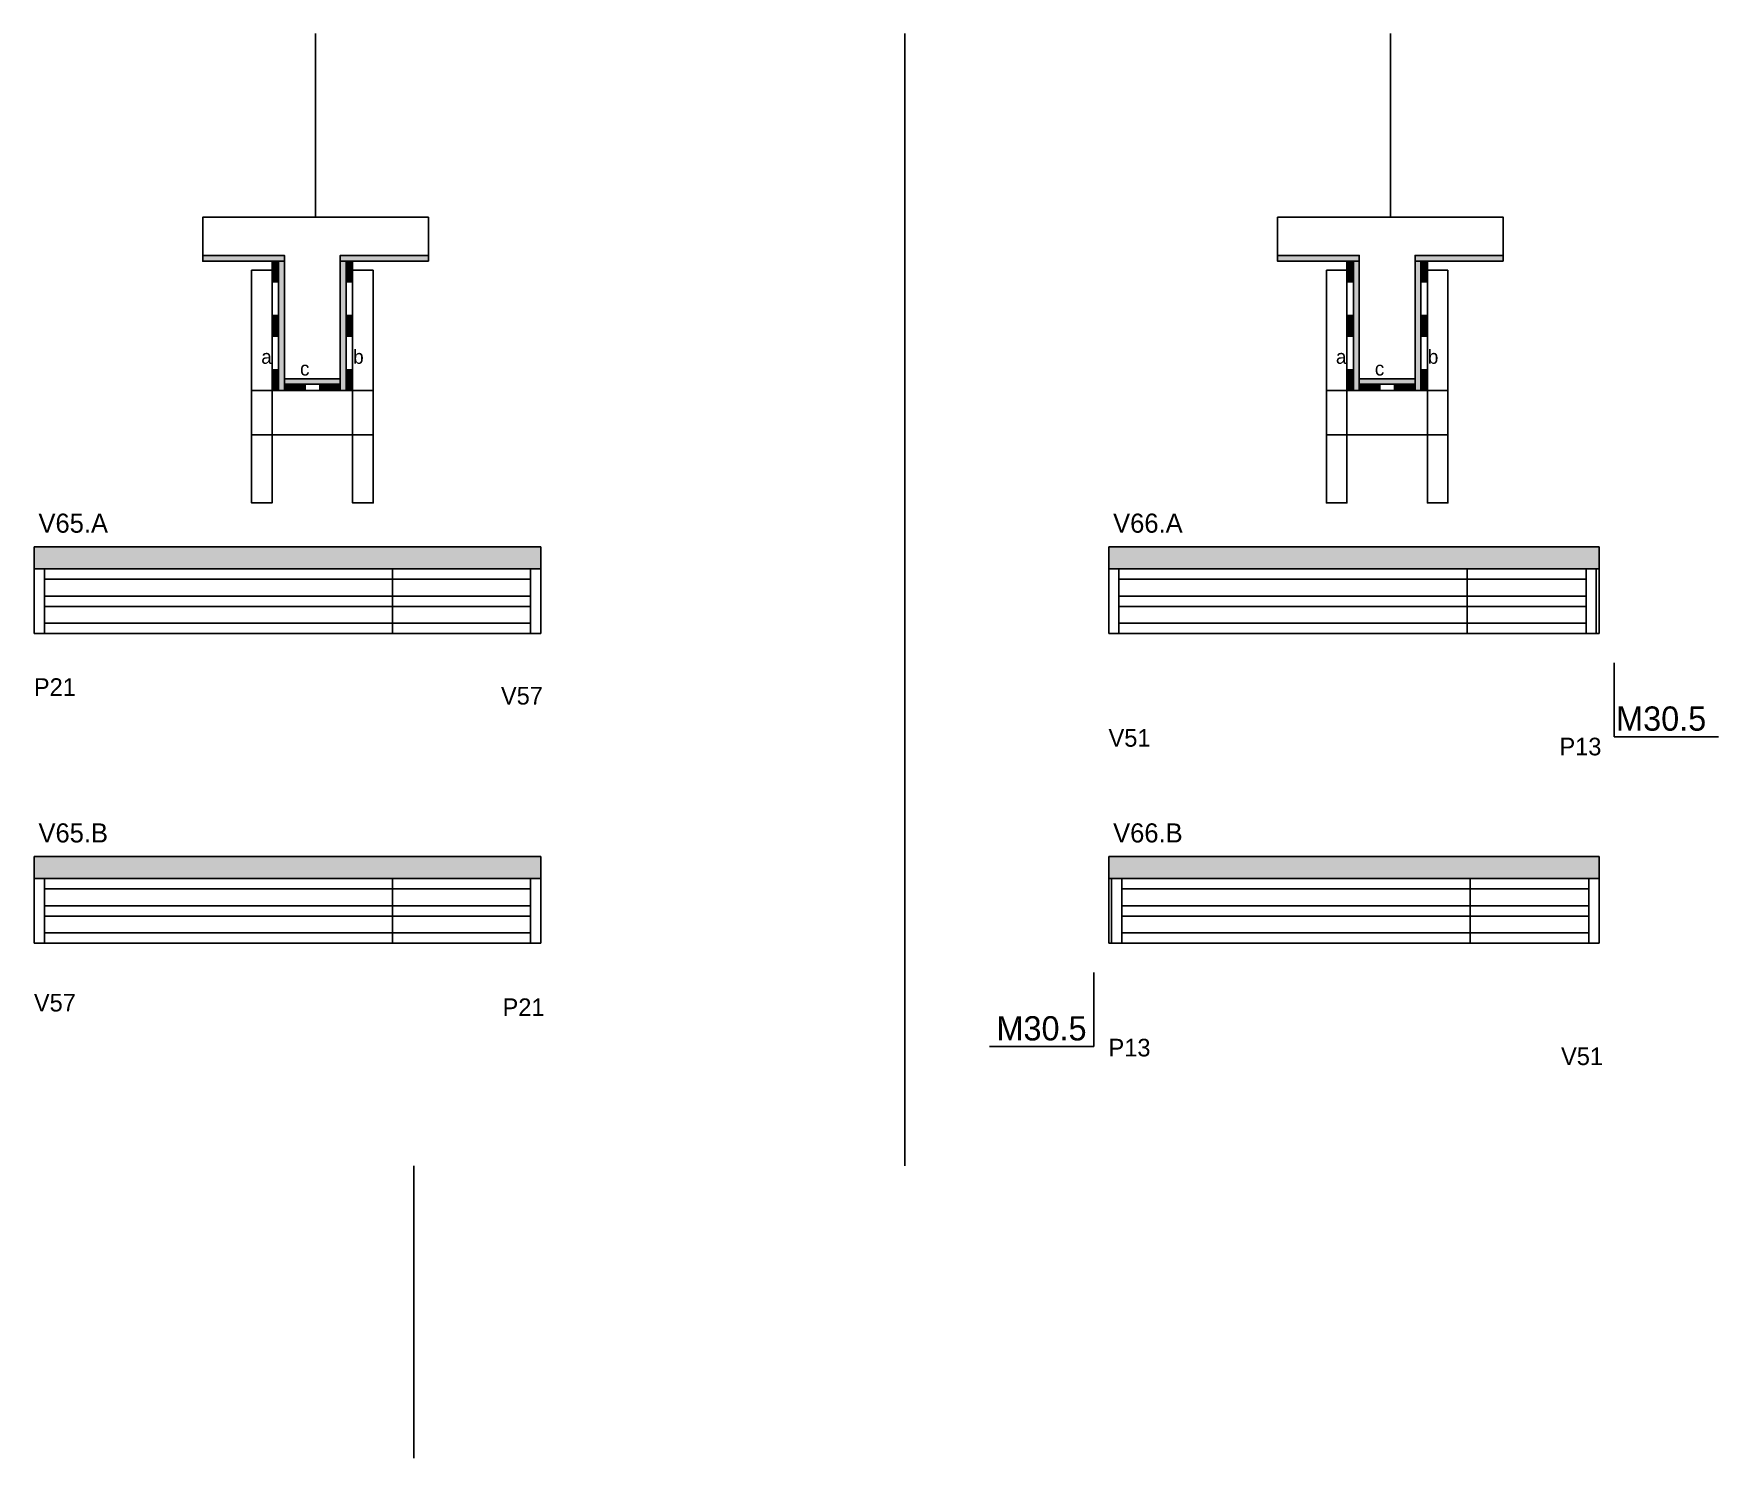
# Model space of a CAD drawing. Header units: metres. Extents: x 7485 to 8632, y 5126 to 6096.
import ezdxf

# ---------------------------------------------------------------- set-up
doc = ezdxf.new("R2010")
doc.units = ezdxf.units.M
for name, color, linetype in [('5', 7, 'Continuous'), ('CONCRETO', 7, 'Continuous'), ('COTA', 7, 'Continuous'), ('detalhes', 7, 'Continuous'), ('Hachura', 7, 'Continuous'), ('Madeira', 7, 'Continuous'), ('NOMENCLATURA', 7, 'Continuous'), ('Painéis', 7, 'Continuous'), ('SARR_2.2x7', 7, 'Continuous'), ('SARR_3.5x7', 7, 'Continuous'), ('Texto Seção', 7, 'Continuous')]:
    doc.layers.add(name, color=color, linetype=linetype)

msp = doc.modelspace()

# ---------------------------------------------------------------- hatches: boundary and pattern name
at = {"layer": 'COTA'}
h = msp.add_hatch(color=7, dxfattribs=at)
h.dxf.hatch_style = 1
h.paths.add_polyline_path([(7830.3, 5731.5), (7830.3, 5746.5), (7830.3, 5746.5), (7485.1, 5746.5), (7485.1, 5746.5), (7485.3, 5731.5), (7485.3, 5731.5), (7830.3, 5731.5)])
h = msp.add_hatch(color=7, dxfattribs=at)
h.dxf.hatch_style = 1
h.paths.add_polyline_path([(8551, 5731.5), (8551, 5746.5), (8551, 5746.5), (8216.8, 5746.5), (8216.8, 5746.5), (8217, 5731.5), (8217, 5731.5), (8551, 5731.5)])
h = msp.add_hatch(color=7, dxfattribs=at)
h.dxf.hatch_style = 1
h.paths.add_polyline_path([(7830.3, 5520.7), (7830.3, 5535.7), (7830.3, 5535.7), (7485.1, 5535.7), (7485.1, 5535.7), (7485.3, 5520.7), (7485.3, 5520.7), (7830.3, 5520.7)])
h = msp.add_hatch(color=7, dxfattribs=at)
h.dxf.hatch_style = 1
h.paths.add_polyline_path([(8551, 5520.7), (8551, 5535.7), (8551, 5535.7), (8216.8, 5535.7), (8216.8, 5535.7), (8217, 5520.7), (8217, 5520.7), (8551, 5520.7)])
at = {"layer": 'Hachura'}
h = msp.add_hatch(color=7, dxfattribs=at)
h.dxf.hatch_style = 1
h.paths.add_polyline_path([(7655.8, 5941), (7655.8, 5945), (7655.8, 5945), (7600.2, 5945), (7600.2, 5945), (7600.2, 5941), (7600.2, 5941), (7655.8, 5941)])
h = msp.add_hatch(color=7, dxfattribs=at)
h.dxf.hatch_style = 1
h.paths.add_polyline_path([(7753.8, 5941), (7753.8, 5945), (7753.8, 5945), (7693.8, 5945), (7693.8, 5945), (7693.8, 5941), (7693.8, 5941), (7753.8, 5941)])
h = msp.add_hatch(color=7, dxfattribs=at)
h.dxf.hatch_style = 1
h.paths.add_polyline_path([(7697.8, 5943), (7693.8, 5943), (7693.8, 5943), (7693.8, 5853), (7693.8, 5853), (7697.8, 5853), (7697.8, 5853), (7697.8, 5943)])
h = msp.add_hatch(color=7, dxfattribs=at)
h.dxf.hatch_style = 1
h.paths.add_polyline_path([(8387.6, 5941), (8387.6, 5945), (8387.6, 5945), (8332, 5945), (8332, 5945), (8332, 5941), (8332, 5941), (8387.6, 5941)])
h = msp.add_hatch(color=7, dxfattribs=at)
h.dxf.hatch_style = 1
h.paths.add_polyline_path([(8485.6, 5941), (8485.6, 5945), (8485.6, 5945), (8425.6, 5945), (8425.6, 5945), (8425.6, 5941), (8425.6, 5941), (8485.6, 5941)])
h = msp.add_hatch(color=7, dxfattribs=at)
h.dxf.hatch_style = 1
h.paths.add_polyline_path([(8429.6, 5943), (8425.6, 5943), (8425.6, 5943), (8425.6, 5853), (8425.6, 5853), (8429.6, 5853), (8429.6, 5853), (8429.6, 5943)])
h = msp.add_hatch(color=7, dxfattribs=at)
h.dxf.hatch_style = 1
h.paths.add_polyline_path([(7647.4, 5927), (7651.8, 5927), (7651.8, 5927), (7651.8, 5941), (7651.8, 5941), (7647.4, 5941), (7647.4, 5941), (7647.4, 5927)])
h = msp.add_hatch(color=7, dxfattribs=at)
h.dxf.hatch_style = 1
h.paths.add_polyline_path([(7651.8, 5941), (7655.8, 5941), (7655.8, 5941), (7655.8, 5853), (7655.8, 5853), (7651.8, 5853), (7651.8, 5853), (7651.8, 5941)])
h = msp.add_hatch(color=7, dxfattribs=at)
h.dxf.hatch_style = 1
h.paths.add_polyline_path([(7702.2, 5927), (7697.8, 5927), (7697.8, 5927), (7697.8, 5941), (7697.8, 5941), (7702.2, 5941), (7702.2, 5941), (7702.2, 5927)])
h = msp.add_hatch(color=7, dxfattribs=at)
h.dxf.hatch_style = 1
h.paths.add_polyline_path([(8379.2, 5927), (8383.6, 5927), (8383.6, 5927), (8383.6, 5941), (8383.6, 5941), (8379.2, 5941), (8379.2, 5941), (8379.2, 5927)])
h = msp.add_hatch(color=7, dxfattribs=at)
h.dxf.hatch_style = 1
h.paths.add_polyline_path([(8383.6, 5941), (8387.6, 5941), (8387.6, 5941), (8387.6, 5853), (8387.6, 5853), (8383.6, 5853), (8383.6, 5853), (8383.6, 5941)])
h = msp.add_hatch(color=7, dxfattribs=at)
h.dxf.hatch_style = 1
h.paths.add_polyline_path([(8434, 5927), (8429.6, 5927), (8429.6, 5927), (8429.6, 5941), (8429.6, 5941), (8434, 5941), (8434, 5941), (8434, 5927)])
h = msp.add_hatch(color=7, dxfattribs=at)
h.dxf.hatch_style = 1
h.paths.add_polyline_path([(7647.4, 5890), (7651.8, 5890), (7651.8, 5890), (7651.8, 5904), (7651.8, 5904), (7647.4, 5904), (7647.4, 5904), (7647.4, 5890)])
h = msp.add_hatch(color=7, dxfattribs=at)
h.dxf.hatch_style = 1
h.paths.add_polyline_path([(7702.2, 5890), (7697.8, 5890), (7697.8, 5890), (7697.8, 5904), (7697.8, 5904), (7702.2, 5904), (7702.2, 5904), (7702.2, 5890)])
h = msp.add_hatch(color=7, dxfattribs=at)
h.dxf.hatch_style = 1
h.paths.add_polyline_path([(8379.2, 5890), (8383.6, 5890), (8383.6, 5890), (8383.6, 5904), (8383.6, 5904), (8379.2, 5904), (8379.2, 5904), (8379.2, 5890)])
h = msp.add_hatch(color=7, dxfattribs=at)
h.dxf.hatch_style = 1
h.paths.add_polyline_path([(8434, 5890), (8429.6, 5890), (8429.6, 5890), (8429.6, 5904), (8429.6, 5904), (8434, 5904), (8434, 5904), (8434, 5890)])
h = msp.add_hatch(color=7, dxfattribs=at)
h.dxf.hatch_style = 1
h.paths.add_polyline_path([(7647.4, 5853), (7651.8, 5853), (7651.8, 5853), (7651.8, 5867), (7651.8, 5867), (7647.4, 5867), (7647.4, 5867), (7647.4, 5853)])
h = msp.add_hatch(color=7, dxfattribs=at)
h.dxf.hatch_style = 1
h.paths.add_polyline_path([(7702.2, 5853), (7697.8, 5853), (7697.8, 5853), (7697.8, 5867), (7697.8, 5867), (7702.2, 5867), (7702.2, 5867), (7702.2, 5853)])
h = msp.add_hatch(color=7, dxfattribs=at)
h.dxf.hatch_style = 1
h.paths.add_polyline_path([(8379.2, 5853), (8383.6, 5853), (8383.6, 5853), (8383.6, 5867), (8383.6, 5867), (8379.2, 5867), (8379.2, 5867), (8379.2, 5853)])
h = msp.add_hatch(color=7, dxfattribs=at)
h.dxf.hatch_style = 1
h.paths.add_polyline_path([(8434, 5853), (8429.6, 5853), (8429.6, 5853), (8429.6, 5867), (8429.6, 5867), (8434, 5867), (8434, 5867), (8434, 5853)])
h = msp.add_hatch(color=7, dxfattribs=at)
h.dxf.hatch_style = 1
h.paths.add_polyline_path([(7693.8, 5857.4), (7693.8, 5861), (7693.8, 5861), (7655.8, 5861), (7655.8, 5861), (7655.8, 5857.4), (7655.8, 5857.4), (7693.8, 5857.4)])
h = msp.add_hatch(color=7, dxfattribs=at)
h.dxf.hatch_style = 1
h.paths.add_polyline_path([(7655.8, 5853), (7655.8, 5857.4), (7655.8, 5857.4), (7669.8, 5857.4), (7669.8, 5857.4), (7669.8, 5853), (7669.8, 5853), (7655.8, 5853)])
h = msp.add_hatch(color=7, dxfattribs=at)
h.dxf.hatch_style = 1
h.paths.add_polyline_path([(7693.8, 5853), (7693.8, 5857.4), (7693.8, 5857.4), (7679.8, 5857.4), (7679.8, 5857.4), (7679.8, 5853), (7679.8, 5853), (7693.8, 5853)])
h = msp.add_hatch(color=7, dxfattribs=at)
h.dxf.hatch_style = 1
h.paths.add_polyline_path([(8425.6, 5857.4), (8425.6, 5861), (8425.6, 5861), (8387.6, 5861), (8387.6, 5861), (8387.6, 5857.4), (8387.6, 5857.4), (8425.6, 5857.4)])
h = msp.add_hatch(color=7, dxfattribs=at)
h.dxf.hatch_style = 1
h.paths.add_polyline_path([(8387.6, 5853), (8387.6, 5857.4), (8387.6, 5857.4), (8401.6, 5857.4), (8401.6, 5857.4), (8401.6, 5853), (8401.6, 5853), (8387.6, 5853)])
h = msp.add_hatch(color=7, dxfattribs=at)
h.dxf.hatch_style = 1
h.paths.add_polyline_path([(8425.6, 5853), (8425.6, 5857.4), (8425.6, 5857.4), (8411.6, 5857.4), (8411.6, 5857.4), (8411.6, 5853), (8411.6, 5853), (8425.6, 5853)])

# ---------------------------------------------------------------- linework, layer by layer
at = {"color": 7, "lineweight": 25}
msp.add_line((7743.8, 5126), (7743.8, 5325.2), dxfattribs=at)
at = {"layer": 'CONCRETO', "color": 7, "lineweight": 25}
for points in [[(7600.2, 5945), (7600.2, 5971), (7753.8, 5971), (7753.8, 5945), (7693.8, 5945), (7693.8, 5861), (7655.8, 5861), (7655.8, 5945)], [(8332, 5945), (8332, 5971), (8485.6, 5971), (8485.6, 5945), (8425.6, 5945), (8425.6, 5861), (8387.6, 5861), (8387.6, 5945)]]:
    msp.add_lwpolyline(points, close=True, dxfattribs=at)
at = {"layer": 'COTA', "color": 7, "lineweight": 25}
for p, q in [((8078.3, 6096), (8078.3, 5325.2)), ((7485.3, 5731.5), (7485.3, 5746.5)), ((7830.3, 5746.5), (7485.3, 5746.5)), ((7830.3, 5746.5), (7830.3, 5731.5)), ((8217, 5731.5), (8217, 5746.5)), ((8551, 5746.5), (8217, 5746.5)), ((8551, 5746.5), (8551, 5731.5)), ((7485.3, 5520.7), (7485.3, 5535.7)), ((7830.3, 5535.7), (7485.3, 5535.7)), ((7830.3, 5535.7), (7830.3, 5520.7)), ((8217, 5520.7), (8217, 5535.7)), ((8551, 5535.7), (8217, 5535.7)), ((8551, 5535.7), (8551, 5520.7))]:
    msp.add_line(p, q, dxfattribs=at)
at = {"layer": 'Defpoints', "color": 7, "lineweight": 25}
for p, q in [((7677, 5971), (7677, 6096)), ((8408.8, 5971), (8408.8, 6096))]:
    msp.add_line(p, q, dxfattribs=at)
at = {"layer": 'Madeira', "color": 7, "lineweight": 25}
for points in [[(7647.4, 5927), (7651.8, 5927), (7651.8, 5941), (7647.4, 5941)], [(7702.2, 5927), (7697.8, 5927), (7697.8, 5941), (7702.2, 5941)], [(8379.2, 5927), (8383.6, 5927), (8383.6, 5941), (8379.2, 5941)], [(8434, 5927), (8429.6, 5927), (8429.6, 5941), (8434, 5941)], [(7647.4, 5890), (7651.8, 5890), (7651.8, 5904), (7647.4, 5904)], [(7702.2, 5890), (7697.8, 5890), (7697.8, 5904), (7702.2, 5904)], [(8379.2, 5890), (8383.6, 5890), (8383.6, 5904), (8379.2, 5904)], [(8434, 5890), (8429.6, 5890), (8429.6, 5904), (8434, 5904)], [(7647.4, 5853), (7651.8, 5853), (7651.8, 5867), (7647.4, 5867)], [(7702.2, 5853), (7697.8, 5853), (7697.8, 5867), (7702.2, 5867)], [(8379.2, 5853), (8383.6, 5853), (8383.6, 5867), (8379.2, 5867)], [(8434, 5853), (8429.6, 5853), (8429.6, 5867), (8434, 5867)], [(7655.8, 5853), (7655.8, 5857.4), (7669.8, 5857.4), (7669.8, 5853)], [(7693.8, 5853), (7693.8, 5857.4), (7679.8, 5857.4), (7679.8, 5853)], [(8387.6, 5853), (8387.6, 5857.4), (8401.6, 5857.4), (8401.6, 5853)], [(8425.6, 5853), (8425.6, 5857.4), (8411.6, 5857.4), (8411.6, 5853)]]:
    msp.add_lwpolyline(points, close=True, dxfattribs=at)
at = {"layer": 'NOMENCLATURA', "color": 7, "lineweight": 25}
for p, q in [((8561.2, 5617.2), (8561.2, 5667.6)), ((8561.2, 5617.2), (8632.1, 5617.2)), ((8206.8, 5406.3), (8206.8, 5456.7)), ((8206.8, 5406.3), (8135.9, 5406.3))]:
    msp.add_line(p, q, dxfattribs=at)
at = {"layer": 'Painéis', "color": 7, "lineweight": 25}
for p, q in [((7485.3, 5731.5), (7830.3, 5731.5)), ((7485.3, 5687.5), (7485.3, 5731.5)), ((7729.3, 5687.5), (7729.3, 5731.5)), ((7830.3, 5687.5), (7830.3, 5731.5)), ((8217, 5731.5), (8551, 5731.5)), ((8217, 5687.5), (8217, 5731.5)), ((8461, 5687.5), (8461, 5731.5)), ((8549, 5687.5), (8549, 5731.5)), ((8551, 5687.5), (8551, 5731.5)), ((7485.3, 5687.5), (7830.3, 5687.5)), ((8217, 5687.5), (8551, 5687.5)), ((7485.3, 5520.7), (7830.3, 5520.7)), ((7485.3, 5476.7), (7485.3, 5520.7)), ((7729.3, 5476.7), (7729.3, 5520.7)), ((7830.3, 5476.7), (7830.3, 5520.7)), ((8217, 5520.7), (8551, 5520.7)), ((8217, 5476.7), (8217, 5520.7)), ((8219, 5476.7), (8219, 5520.7)), ((8463, 5476.7), (8463, 5520.7)), ((8551, 5476.7), (8551, 5520.7)), ((7485.3, 5476.7), (7830.3, 5476.7)), ((8217, 5476.7), (8551, 5476.7))]:
    msp.add_line(p, q, dxfattribs=at)
for points in [[(7655.8, 5941), (7655.8, 5945), (7600.2, 5945), (7600.2, 5941)], [(7753.8, 5941), (7753.8, 5945), (7693.8, 5945), (7693.8, 5941)], [(8387.6, 5941), (8387.6, 5945), (8332, 5945), (8332, 5941)], [(8485.6, 5941), (8485.6, 5945), (8425.6, 5945), (8425.6, 5941)], [(7651.8, 5941), (7655.8, 5941), (7655.8, 5853), (7651.8, 5853)], [(7697.8, 5941), (7693.8, 5941), (7693.8, 5853), (7697.8, 5853)], [(8383.6, 5941), (8387.6, 5941), (8387.6, 5853), (8383.6, 5853)], [(8429.6, 5941), (8425.6, 5941), (8425.6, 5853), (8429.6, 5853)], [(7693.8, 5857.4), (7693.8, 5861), (7655.8, 5861), (7655.8, 5857.4)], [(8425.6, 5857.4), (8425.6, 5861), (8387.6, 5861), (8387.6, 5857.4)]]:
    msp.add_lwpolyline(points, close=True, dxfattribs=at)
at = {"layer": 'SARR_2.2x7', "color": 7, "lineweight": 25}
for p, q in [((7492.3, 5687.5), (7492.3, 5731.5)), ((7492.3, 5724.5), (7729.3, 5724.5)), ((7729.3, 5724.5), (7823.3, 5724.5)), ((7823.3, 5687.5), (7823.3, 5731.5)), ((8224, 5687.5), (8224, 5731.5)), ((8224, 5724.5), (8461, 5724.5)), ((8461, 5724.5), (8542, 5724.5)), ((8542, 5687.5), (8542, 5731.5)), ((7492.3, 5713), (7729.3, 5713)), ((7729.3, 5713), (7823.3, 5713)), ((8224, 5713), (8461, 5713)), ((8461, 5713), (8542, 5713)), ((7492.3, 5706), (7729.3, 5706)), ((7729.3, 5706), (7823.3, 5706)), ((8224, 5706), (8461, 5706)), ((8461, 5706), (8542, 5706)), ((7492.3, 5694.5), (7729.3, 5694.5)), ((7729.3, 5694.5), (7823.3, 5694.5)), ((8224, 5694.5), (8461, 5694.5)), ((8461, 5694.5), (8542, 5694.5)), ((7492.3, 5476.7), (7492.3, 5520.7)), ((7823.3, 5476.7), (7823.3, 5520.7)), ((8226, 5476.7), (8226, 5520.7)), ((8544, 5476.7), (8544, 5520.7)), ((7492.3, 5513.7), (7729.3, 5513.7)), ((7729.3, 5513.7), (7823.3, 5513.7)), ((8226, 5513.7), (8463, 5513.7)), ((8463, 5513.7), (8544, 5513.7)), ((7492.3, 5502.2), (7729.3, 5502.2)), ((7492.3, 5495.2), (7729.3, 5495.2)), ((7729.3, 5502.2), (7823.3, 5502.2)), ((7729.3, 5495.2), (7823.3, 5495.2)), ((8226, 5502.2), (8463, 5502.2)), ((8226, 5495.2), (8463, 5495.2)), ((8463, 5502.2), (8544, 5502.2)), ((8463, 5495.2), (8544, 5495.2)), ((7492.3, 5483.7), (7729.3, 5483.7)), ((7729.3, 5483.7), (7823.3, 5483.7)), ((8226, 5483.7), (8463, 5483.7)), ((8463, 5483.7), (8544, 5483.7))]:
    msp.add_line(p, q, dxfattribs=at)
at = {"layer": 'SARR_3.5x7', "color": 7, "lineweight": 25}
for points in [[(7633.4, 5935), (7647.4, 5935), (7647.4, 5776.5), (7633.4, 5776.5)], [(7716.2, 5935), (7702.2, 5935), (7702.2, 5776.5), (7716.2, 5776.5)], [(8365.2, 5935), (8379.2, 5935), (8379.2, 5776.5), (8365.2, 5776.5)], [(8448, 5935), (8434, 5935), (8434, 5776.5), (8448, 5776.5)], [(7633.4, 5853), (7716.2, 5853), (7716.2, 5822.9), (7633.4, 5822.9)], [(8365.2, 5853), (8448, 5853), (8448, 5822.9), (8365.2, 5822.9)]]:
    msp.add_lwpolyline(points, close=True, dxfattribs=at)

# ---------------------------------------------------------------- texts
at = {"layer": '5', "color": 7, "lineweight": 25}
for s, p in [('P21', (7485.2, 5645.1)), ('V57', (7803.2, 5639.2)), ('V51', (8216.9, 5610.5)), ('P13', (8523.9, 5604.6)), ('V57', (7485.2, 5430.2)), ('P21', (7804.3, 5427.1)), ('P13', (8216.9, 5399.6)), ('V51', (8525, 5393.7))]:
    msp.add_text(s, height=12, dxfattribs=at).set_placement(p)
at = {"layer": 'detalhes', "color": 7, "lineweight": 25}
for s, p in [('a', (7640, 5871.2)), ('b', (7702.6, 5871.2)), ('a', (8371.7, 5871.2)), ('b', (8434.3, 5871.2)), ('c', (7666.4, 5863.2)), ('c', (8398.2, 5863.2))]:
    msp.add_text(s, height=9.6, dxfattribs=at).set_placement(p)
at = {"layer": 'NOMENCLATURA', "color": 7, "lineweight": 25}
for p in [(8562.5, 5621.4), (8140.6, 5410.5)]:
    msp.add_text('M30.5', height=16.5, dxfattribs=at).set_placement(p)
at = {"layer": 'Texto Seção', "color": 7, "lineweight": 25}
for s, p in [('V65.A', (7488.3, 5756.2)), ('V66.A', (8220, 5756.2)), ('V65.B', (7488.3, 5545.3)), ('V66.B', (8220, 5545.3))]:
    msp.add_text(s, height=13, dxfattribs=at).set_placement(p)

doc.saveas('drawing.dxf')
